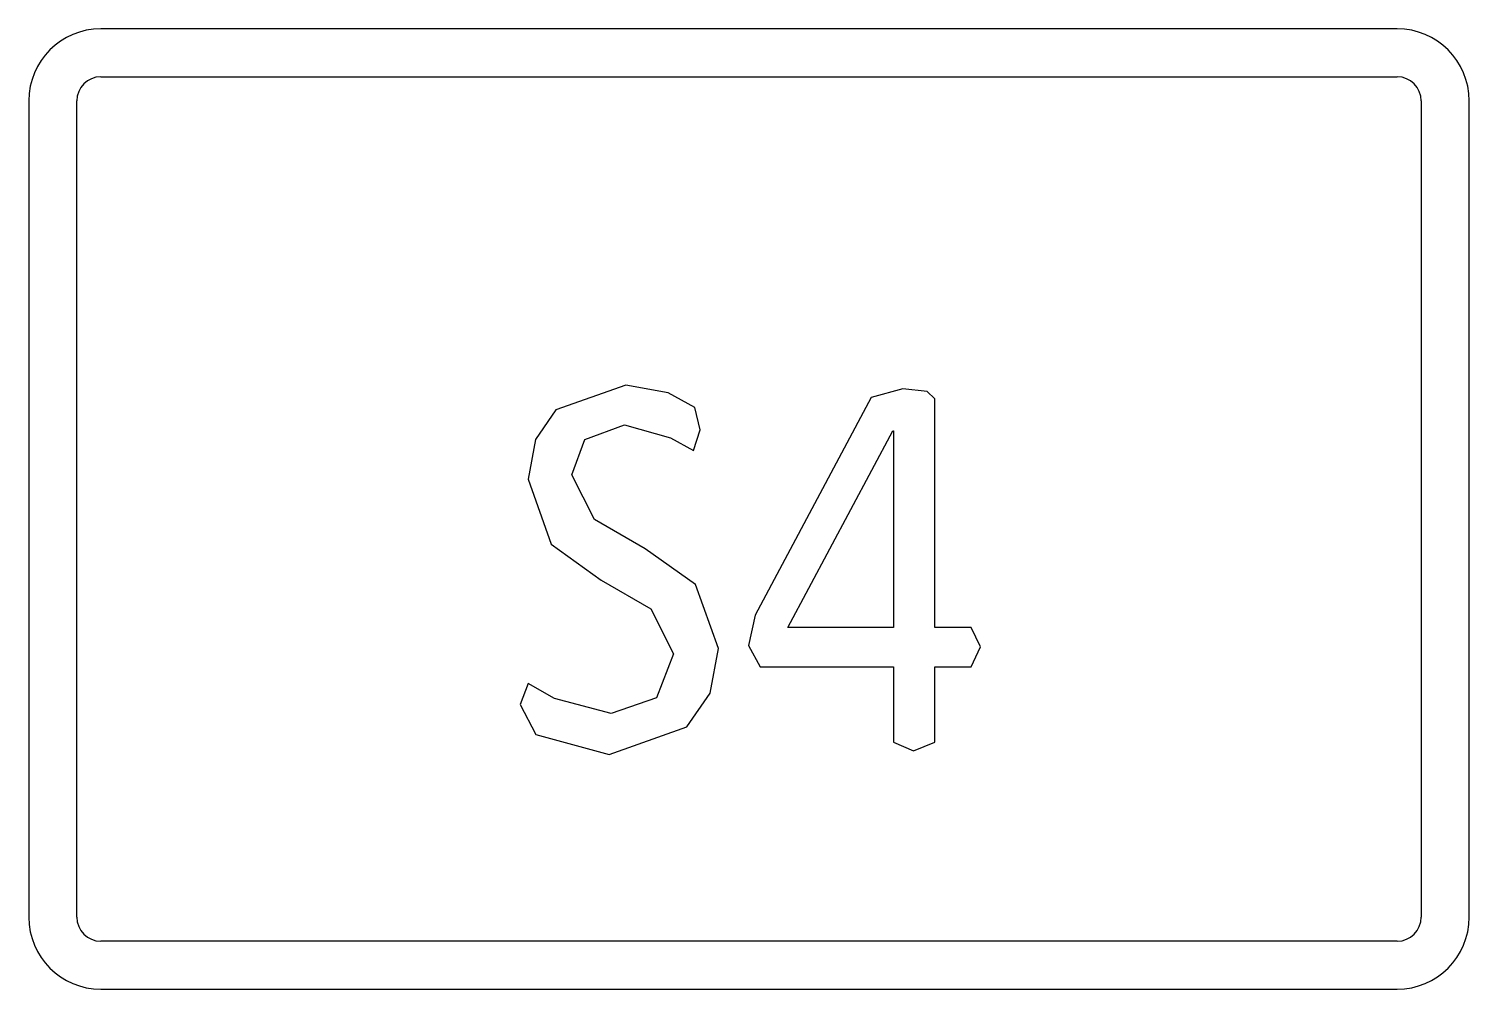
# Model space of a CAD drawing. Extents: x -181672 to 290600, y -29000 to 395522.
# Drawn here: x -170818.3 to -170758.3, y 31369.6 to 31409.6 of the extents above; entities that cross this region are included whole.
import ezdxf

# ---------------------------------------------------------------- set-up
doc = ezdxf.new("R2010")
doc.units = 0
doc.header["$LTSCALE"] = 10

# ---------------------------------------------------------------- blocks, each defined once
blk = doc.blocks.new('XFM7P20PCW$0$A$C29d41b1e')
for p, q in [((-154.5, 1545), (-208.5, 1545)), ((-208.5, 1543), (-154.5, 1543)), ((-211.5, 1542), (-211.5, 1508)), ((-151.5, 1508), (-151.5, 1542)), ((-209.5, 1508), (-209.5, 1542)), ((-153.5, 1542), (-153.5, 1508)), ((-175.092, 1530), (-176.415, 1529.648)), ((-176.415, 1529.648), (-181.246, 1520.577)), ((-173.754, 1520.07), (-173.754, 1529.592)), ((-183.81, 1527.437), (-183.528, 1528.296)), ((-179.88, 1520.07), (-175.514, 1528.254)), ((-175.514, 1528.254), (-175.486, 1528.254)), ((-175.486, 1528.254), (-175.486, 1520.07)), ((-181.246, 1520.577), (-181.514, 1519.31)), ((-175.486, 1520.07), (-179.88, 1520.07)), ((-172.246, 1520.07), (-173.754, 1520.07)), ((-171.852, 1519.254), (-172.246, 1520.07)), ((-181.514, 1519.31), (-181.035, 1518.423)), ((-172.246, 1518.423), (-171.852, 1519.254)), ((-181.035, 1518.423), (-175.486, 1518.423)), ((-175.486, 1518.423), (-175.486, 1515.282)), ((-173.754, 1518.423), (-172.246, 1518.423)), ((-173.754, 1515.282), (-173.754, 1518.423)), ((-190.697, 1517.732), (-191.035, 1516.859)), ((-175.486, 1515.282), (-174.641, 1514.93)), ((-174.641, 1514.93), (-173.754, 1515.282)), ((-154.5, 1507), (-208.5, 1507)), ((-208.5, 1505), (-154.5, 1505))]:
    blk.add_line(p, q)
at = {"flags": 128}
for points in [[(-186.627, 1530.155), (-189.542, 1529.134), (-190.394, 1527.901), (-190.697, 1526.239)], [(-183.528, 1528.296), (-183.754, 1529.225), (-184.873, 1529.838), (-186.627, 1530.155)], [(-173.754, 1529.592), (-174.077, 1529.894), (-175.092, 1530)], [(-188.88, 1526.423), (-188.345, 1527.894), (-186.683, 1528.507)], [(-186.683, 1528.507), (-184.768, 1527.965), (-183.81, 1527.437)], [(-182.768, 1519.183), (-183.732, 1521.859), (-185.831, 1523.338), (-187.93, 1524.556), (-188.88, 1526.423)], [(-190.697, 1526.239), (-189.746, 1523.542), (-187.662, 1522.042), (-185.585, 1520.845), (-184.641, 1518.972)], [(-187.331, 1514.775), (-184.085, 1515.93), (-183.12, 1517.324), (-182.768, 1519.183)], [(-184.641, 1518.972), (-185.359, 1517.141), (-187.246, 1516.479)], [(-187.246, 1516.479), (-189.606, 1517.113), (-190.697, 1517.732)], [(-191.035, 1516.859), (-190.373, 1515.606), (-187.331, 1514.775)]]:
    blk.add_lwpolyline(points, dxfattribs=at)
for centre, radius, start, end in [((-208.5, 1542), 3, 90, 180), ((-154.5, 1542), 3, 0, 90), ((-208.5, 1542), 1, 90, 180), ((-154.5, 1542), 1, 0, 90), ((-208.5, 1508), 3, 180, 270), ((-208.5, 1508), 1, 180, 270), ((-154.5, 1508), 1, 270, 0), ((-154.5, 1508), 3, 270, 0)]:
    blk.add_arc(centre, radius, start, end)
blk = doc.blocks.new('XFM7P20PCW')
blk.add_blockref('XFM7P20PCW$0$A$C29d41b1e', (-170606.83737, 29864.56704))

msp = doc.modelspace()

# ---------------------------------------------------------------- block references
msp.add_blockref('XFM7P20PCW', (0, 0))

doc.saveas('drawing.dxf')
